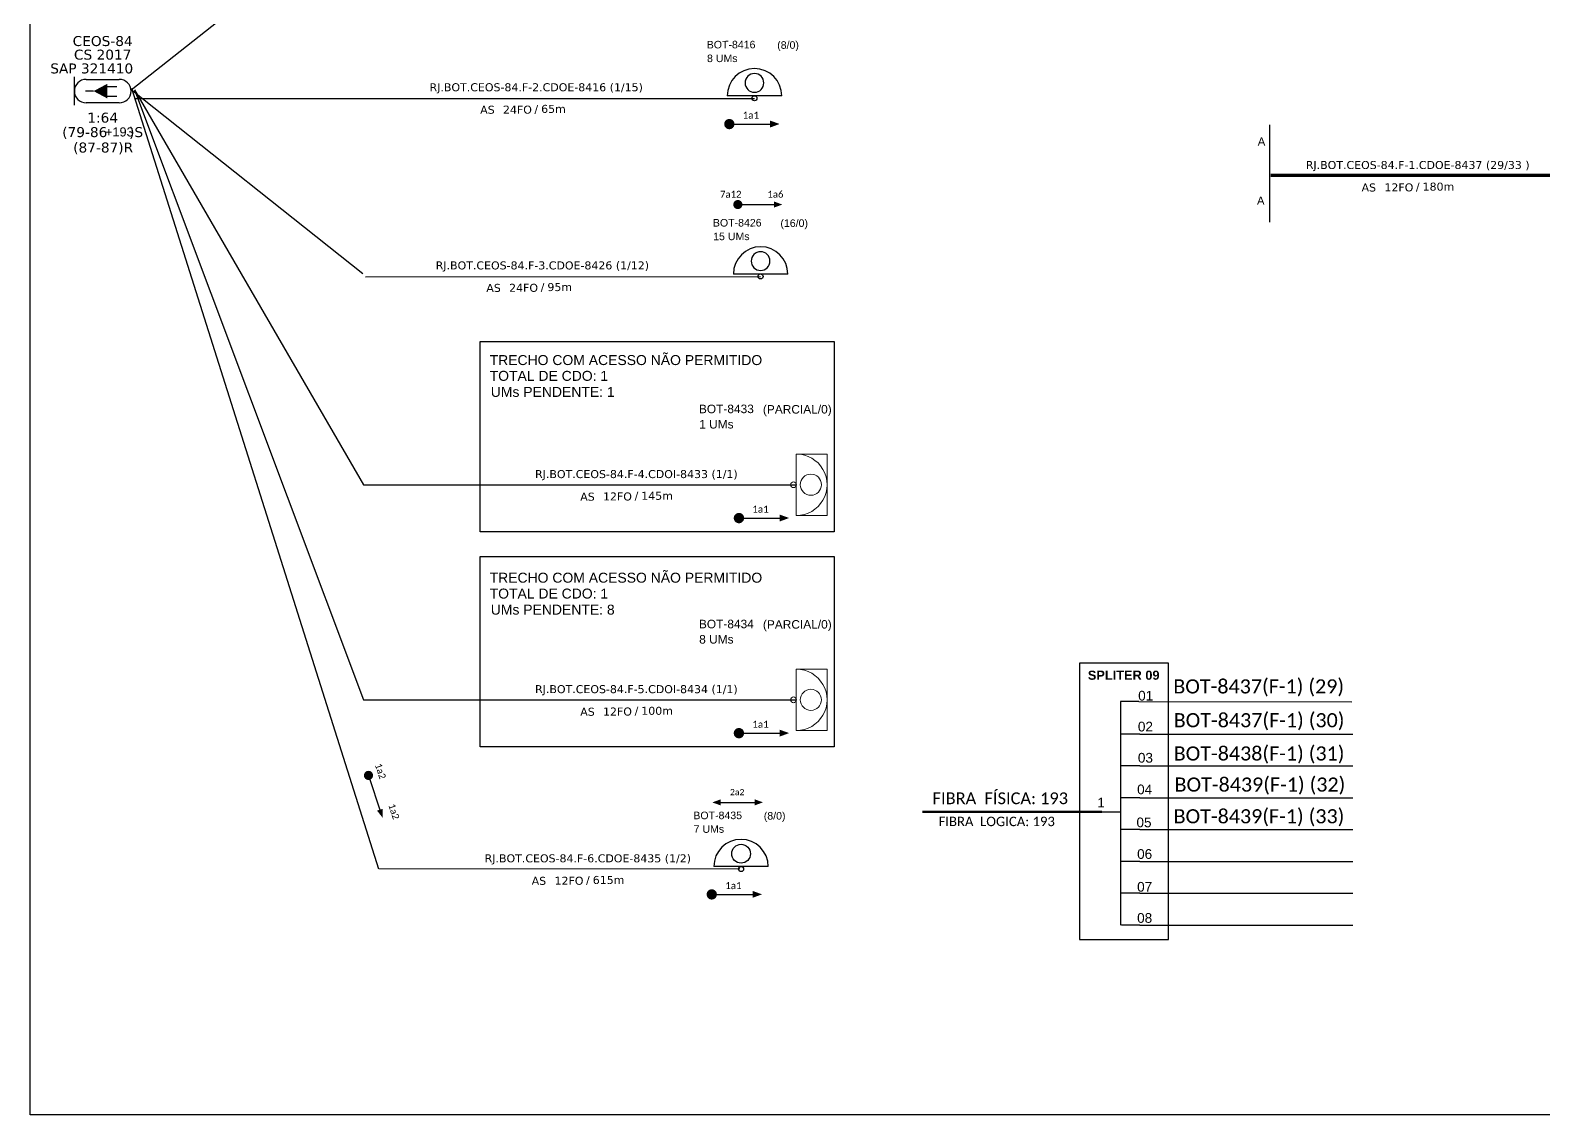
# Paper-space layout 'p(02)' of a CAD drawing. Header units: millimetres. Extents: x -20 to 278, y -8 to 203.
# Drawn here: x -19.9 to 140.3, y 5.1 to 119.9 of the extents above; entities that cross this region are included whole.
import ezdxf
from ezdxf.enums import TextEntityAlignment as Align

# ---------------------------------------------------------------- set-up
doc = ezdxf.new("R2010")
doc.units = ezdxf.units.MM
doc.header["$LTSCALE"] = 0.1
for name, color, linetype, lineweight in [("20.0-LEGENDA DOS CDO'S", 1, 'Continuous', 0), ('20.2-CDO_POSTE', 1, 'Continuous', 5), ('40.1-ETIQUETAS', 1, 'Continuous', 20)]:
    doc.layers.add(name, color=color, linetype=linetype, lineweight=lineweight)
for name, color, linetype in [('20.4-CEOS', 1, 'Continuous'), ('CAP a instalar', 1, 'Continuous'), ('SETA', 7, 'Continuous'), ('surveys legendas', 7, 'Continuous'), ('UNIFILAR', 7, 'Continuous')]:
    doc.layers.add(name, color=color, linetype=linetype)
doc.styles.add('ARIAL', font='arial.ttf')
doc.styles.add('siredit', font='verdana.ttf')
doc.linetypes.add('FENCELINE1', pattern='A,0.25,-0.1,[133,ltypeshp.shx,S=0.1,R=0,X=-0.1,Y=0],-0.1,1', length=1.45)

# ---------------------------------------------------------------- blocks, each defined once
blk = doc.blocks.new('CDOE-TEXTO PADRÃO')
at = {"layer": "20.0-LEGENDA DOS CDO'S", "color": 0, "style": 'ARIAL'}
for tag, p in [('CDO_N', (0.49, 7.39)), ('CORDOALHA', (0.5, 4.33)), ('SAP', (0.51, 1.67)), ('SPLITER_1', (0.59, -0.91)), ('SPLITER_2', (0.6, -3.55)), ('(XX-XX_F)S', (0.54, -8.29)), ('(XX-XX_L)S', (0.55, -10.83)), ('UMS', (0.55, -13.15))]:
    blk.add_attdef(tag, p, '', height=1.7, rotation=0.118, dxfattribs=at)
blk.add_attdef('FIBRAS_UTILIZADAS', text='', height=1.7, rotation=0.118, dxfattribs=at).set_placement((19.77, 7.43), align=Align.CENTER)
blk = doc.blocks.new('ETIQUETA_RS5F')
at = {"layer": '40.1-ETIQUETAS', "color": 0, "style": 'siredit'}
blk.add_text('/', height=1.5, dxfattribs=at).set_placement((1.55, -1.95), align=Align.MIDDLE_RIGHT)
for tag, p in [('ETIQUETA_R_SECUNDARIA', (1.18, 2.1)), ('ETIQUETA_R_PRIMARIA', (1.18, 4.1)), ('F_ATIVAS/F_MORTAS', (1.11, -4.24))]:
    blk.add_attdef(tag, text='', height=1.5, dxfattribs=at).set_placement(p, align=Align.MIDDLE_CENTER)
for tag, p in [('TIPO_CABO', (-6.62, -2.12)), ('CAP_CABO', (0.37, -2.09))]:
    blk.add_attdef(tag, text='', height=1.5, dxfattribs=at).set_placement(p, align=Align.MIDDLE_RIGHT)
blk.add_attdef('METROS', text='', height=1.5, dxfattribs=at).set_placement((2.11, -1.95), align=Align.MIDDLE_LEFT)
for tag, p in [('FUSÃO_1', (0.82, -8.39)), ('FUSÃO_2', (0.82, -10.6)), ('FUSÃO_3', (0.82, -12.93)), ('FUSÃO_4', (0.82, -15.14)), ('FUSÃO_5', (0.82, -17.16))]:
    blk.add_attdef(tag, text='', height=1.5, dxfattribs=at).set_placement(p, align=Align.CENTER)
blk = doc.blocks.new('SAN')
at = {"layer": 'SETA'}
blk.add_lwpolyline([(-2.58, 0), (6.02, 0)], dxfattribs=at)
for points in [[(-2.1, -0.66), (-3.93, 0), (-2.1, 0.67)], [(5.33, 0.68), (7.16, 0.01), (5.33, -0.65)]]:
    blk.add_solid(points, dxfattribs=at)
blk = doc.blocks.new('CEOS_RP_CT_DRT')
at = {"layer": '20.4-CEOS', "color": 0}
for p, q in [((-4.54, 1.19), (-1.19, 1.19)), ((-1.19, -1.19), (-4.54, -1.19))]:
    blk.add_line(p, q, dxfattribs=at)
for points in [[(-5.73, -1.43), (-5.73, 1.44)], [(-3.79, 0), (-4.59, 0)], [(-2.47, 0.48), (-1.45, 0.48)], [(-2.47, -0.52), (-1.45, -0.52)]]:
    blk.add_lwpolyline(points, dxfattribs=at)
blk.add_lwpolyline([(-3.79, 0, 0, 1.47, 0), (-2.41, 0, 1.47, 1.47, 0)], format="xyseb", dxfattribs=at)
for centre, start, end in [((-4.54, 0), 90, 270), ((-1.19, 0), 270, 90)]:
    blk.add_arc(centre, 1.19, start, end, dxfattribs=at)
at = {"layer": '20.4-CEOS', "color": 7, "style": 'siredit'}
for tag, p in [('Nº_DA_CEOS', (-2.86, 5.6)), ('LOCAL', (-2.86, 4.24)), ('SAP', (-2.86, 2.78)), ('RACIO_SPLITAGEM', (-2.86, -1.88)), ('FIBRAS_SPLITTER', (-2.86, -3.58)), ('FIBRAS_TOP_C', (-2.86, -5.08)), ('RESERVA_FINAIS', (-2.86, -6.39))]:
    blk.add_attdef(tag, text='', height=1.01, dxfattribs=at).set_placement(p, align=Align.TOP_CENTER)

psp = doc.layouts.new('p(02)')

# ---------------------------------------------------------------- linework, layer by layer
at = {"color": 7}
for p, q in [((59.63, 112.94, 0.45), (53.87, 112.94, 0.45)), ((60.28, 94.08, 0.45), (54.52, 94.08, 0.45)), ((58.21, 31.35, 0.45), (52.45, 31.35, 0.45))]:
    psp.add_line(p, q, dxfattribs=at)
at = {"color": 7, "linetype": 'Continuous'}
for p, q in [((95.51, 48.81, 0.45), (95.51, 25.13, 0.45)), ((97.43, 48.81, 0.45), (95.51, 48.81, 0.45)), ((97.53, 45.38, 0.45), (95.61, 45.38, 0.45)), ((97.53, 42.01, 0.45), (95.61, 42.01, 0.45)), ((97.53, 38.62, 0.45), (95.61, 38.62, 0.45)), ((93.52, 37.13, 0.45), (95.5, 37.13, 0.45)), ((97.53, 35.26, 0.45), (95.61, 35.26, 0.45)), ((97.53, 31.89, 0.45), (95.61, 31.89, 0.45)), ((97.53, 28.52, 0.45), (95.61, 28.52, 0.45)), ((97.53, 25.15, 0.45), (95.61, 25.15, 0.45))]:
    psp.add_line(p, q, dxfattribs=at)
at = {"color": 10, "linetype": 'Continuous'}
for p, q in [((97.43, 48.81, 0.45), (119.99, 48.8, 0.45)), ((97.53, 45.38, 0.45), (120.09, 45.38, 0.45)), ((97.53, 42.02, 0.45), (120.09, 42.01, 0.45)), ((97.53, 38.62, 0.45), (120.09, 38.62, 0.45)), ((97.53, 35.26, 0.45), (120.09, 35.26, 0.45)), ((97.53, 31.9, 0.45), (120.09, 31.89, 0.45)), ((97.53, 28.52, 0.45), (120.09, 28.52, 0.45)), ((97.53, 25.15, 0.45), (120.09, 25.14, 0.45))]:
    psp.add_line(p, q, dxfattribs=at)
at = {"color": 1, "linetype": 'Continuous', "lineweight": 60}
psp.add_line((93.52, 37.13, 0.45), (74.55, 37.13, 0.45), dxfattribs=at)
at = {"elevation": 0.45}
psp.add_lwpolyline([(277.72, 5.08), (-19.9, 5.08), (-19.9, 203.27), (277.72, 203.27)], close=True, dxfattribs=at)
psp.add_lwpolyline([(277.72, 5.08), (-19.9, 5.08), (-19.9, 203.27), (277.72, 203.27)], close=True, dxfattribs=at)
at = {"color": 7, "elevation": 0.45}
for points, const_width in [([(53.82, 109.95, 1), (54.36, 109.95, 1)], 0.546), ([(54.75, 101.43, 1), (55.23, 101.43, 1)], 0.484), ([(51.96, 28.4, 1), (52.5, 28.4, 1)], 0.546)]:
    psp.add_lwpolyline(points, format="xyb", close=True, dxfattribs=dict(at, const_width=const_width))
at = {"color": 1, "elevation": 0.45}
psp.add_lwpolyline([(111.26, 109.86), (111.26, 99.57)], dxfattribs=at)
at = {"color": 3, "elevation": 0.45}
for points in [[(27.7, 86.95), (65.19, 86.95), (65.19, 66.8), (27.7, 66.8)], [(27.7, 64.18), (65.19, 64.18), (65.19, 44.03), (27.7, 44.03)]]:
    psp.add_lwpolyline(points, close=True, dxfattribs=at)
at = {"elevation": 0.45}
for points, const_width in [([(54.83, 68.24, 1), (55.38, 68.24, 1)], 0.546), ([(54.83, 45.47, 1), (55.38, 45.47, 1)], 0.546), ([(15.82, 41.23, 1), (15.97, 40.77, 1)], 0.484)]:
    psp.add_lwpolyline(points, format="xyb", close=True, dxfattribs=dict(at, const_width=const_width))
at = {"color": 7, "elevation": 0.45}
psp.add_lwpolyline([(91.17, 23.61), (100.59, 23.61), (100.59, 52.87), (91.17, 52.87)], close=True, dxfattribs=at)
at = {"color": 7}
for centre, radius in [((55.33, 32.71, 0.45), 0.993), ((55.33, 31.08, 0.45), 0.266)]:
    psp.add_circle(centre, radius, dxfattribs=at)
psp.add_arc((55.33, 31.35, 0.45), 2.88, 0, 180, dxfattribs=at)
for centre, major_axis, start_param, end_param in [((56.75, 112.94, 0.45), (-2.04, 2.04), 3.926991, 7.068583), ((56.75, 114.31, 0.45), (0.702, 0.702), 5.497787, 11.780972), ((56.75, 112.68, 0.45), (-0.188, 0.188), 3.926991, 10.210176), ((57.4, 94.08, 0.45), (-2.04, 2.04), 3.926991, 7.068583), ((57.4, 95.45, 0.45), (0.702, 0.702), 5.497787, 11.780972), ((57.4, 93.82, 0.45), (-0.188, 0.188), 3.926991, 10.210176)]:
    psp.add_ellipse(centre, major_axis=major_axis, ratio=1, start_param=start_param, end_param=end_param, dxfattribs=at)
at = {"layer": '40.1-ETIQUETAS', "color": 8}
for p, q in [((61.18, 68.53, 0.45), (61.18, 75.02, 0.45)), ((61.18, 45.76, 0.45), (61.18, 52.25, 0.45))]:
    psp.add_line(p, q, dxfattribs=at)
at = {"layer": '40.1-ETIQUETAS', "color": 8, "elevation": 0.45}
for points in [[(61.18, 75.02), (64.43, 75.02), (64.43, 68.51), (61.18, 68.51)], [(61.18, 52.25), (64.43, 52.25), (64.43, 45.74), (61.18, 45.74)]]:
    psp.add_lwpolyline(points, close=True, dxfattribs=at)
at = {"layer": '40.1-ETIQUETAS', "color": 8}
for centre, major_axis, start_param, end_param in [((61.18, 71.77, 0.45), (-2.3, 2.3), 2.356194, 5.497787), ((62.72, 71.77, 0.45), (0.792, 0.792), 3.926991, 10.210176), ((60.88, 71.77, 0.45), (-0.213, 0.213), 2.356194490191767, 8.639379797371353), ((61.18, 49, 0.45), (-2.3, 2.3), 2.356194, 5.497787), ((62.72, 49, 0.45), (0.792, 0.792), 3.926991, 10.210176), ((60.88, 49, 0.45), (-0.213, 0.213), 2.356194490191767, 8.639379797371353)]:
    psp.add_ellipse(centre, major_axis=major_axis, ratio=1, start_param=start_param, end_param=end_param, dxfattribs=at)
at = {"layer": 'CAP a instalar', "color": 5, "linetype": 'FENCELINE1', "ltscale": 7}
psp.add_line((-9.24, 113.56, 0.45), (15.59, 133.19, 0.45), dxfattribs=at)
at = {"layer": 'CAP a instalar', "color": 7, "linetype": 'FENCELINE1', "ltscale": 7}
for p, q in [((-9.19, 113.75, 0.45), (16.97, 31.12, 0.45)), ((15.28, 94.11, 0.45), (-9.24, 113.56, 0.45)), ((-8.75, 112.65, 0.45), (56.75, 112.67, 0.45)), ((15.59, 93.79, 0.45), (57.4, 93.82, 0.45)), ((17.06, 31.11, 0.45), (55.2, 31.13, 0.45))]:
    psp.add_line(p, q, dxfattribs=at)
at = {"layer": 'CAP a instalar', "color": 8, "linetype": 'FENCELINE1', "ltscale": 7}
for p, q in [((-8.87, 113.59, 0.45), (15.35, 71.77, 0.45)), ((-8.87, 113.59, 0.45), (15.35, 49, 0.45)), ((15.35, 71.77, 0.45), (61.18, 71.77, 0.45)), ((15.35, 49, 0.45), (61.18, 49, 0.45))]:
    psp.add_line(p, q, dxfattribs=at)
at = {"layer": 'CAP a instalar', "linetype": 'FENCELINE1', "ltscale": 30, "const_width": 0.365, "elevation": 0.45}
psp.add_lwpolyline([(111.38, 104.52), (147.35, 104.52)], dxfattribs=at)
at = {"layer": 'SETA', "color": 7, "elevation": 0.45}
for points in [[(54.09, 109.95), (58.78, 109.95)], [(54.99, 101.43), (59.15, 101.43)], [(52.23, 28.4), (56.92, 28.4)]]:
    psp.add_lwpolyline(points, dxfattribs=at)
at = {"layer": 'SETA', "elevation": 0.45}
for points in [[(55.1, 68.24), (59.8, 68.24)], [(55.1, 45.47), (59.8, 45.47)], [(15.89, 41), (17.2, 37.05)]]:
    psp.add_lwpolyline(points, dxfattribs=at)
at = {"layer": 'SETA', "color": 7}
for points in [[(58.41, 110.32, 0.45), (59.41, 109.96, 0.45), (58.41, 109.59, 0.45)], [(58.81, 101.76, 0.45), (59.7, 101.43, 0.45), (58.81, 101.11, 0.45)], [(56.55, 28.77, 0.45), (57.55, 28.41, 0.45), (56.55, 28.04, 0.45)]]:
    psp.add_solid(points, dxfattribs=at)
at = {"layer": 'SETA'}
for points in [[(59.42, 68.61, 0.45), (60.42, 68.25, 0.45), (59.42, 67.88, 0.45)], [(59.42, 45.84, 0.45), (60.42, 45.48, 0.45), (59.42, 45.11, 0.45)], [(17.41, 37.47, 0.45), (17.38, 36.53, 0.45), (16.8, 37.27, 0.45)]]:
    psp.add_solid(points, dxfattribs=at)

# ---------------------------------------------------------------- block references
at = {"layer": '20.2-CDO_POSTE', "color": 7}
ref = psp.add_blockref('CDOE-TEXTO PADRÃO', (55.13, 112.6, 0.45), dxfattribs=dict(at, xscale=0.4704480013847352, yscale=0.4704480013847352, zscale=0.470448))
ref.add_attrib('CDO_N', 'BOT-8416', (51.7, 117.96, 0.45), dxfattribs={"layer": "20.0-LEGENDA DOS CDO'S", "color": 0, "height": 0.8, "rotation": 0.118, "style": 'ARIAL'})
ref.add_attrib('CORDOALHA', '8 UMs', (51.73, 116.51, 0.45), dxfattribs={"layer": "20.0-LEGENDA DOS CDO'S", "color": 0, "height": 0.8, "rotation": 0.118, "style": 'ARIAL'})
ref.add_attrib('FIBRAS_UTILIZADAS', '       (8/0)', dxfattribs={"layer": "20.0-LEGENDA DOS CDO'S", "color": 0, "height": 0.7997, "rotation": 0.118, "style": 'ARIAL'}).set_placement((59.22, 117.92, 0.45), align=Align.CENTER)
ref = psp.add_blockref('CDOE-TEXTO PADRÃO', (55.78, 93.74, 0.45), dxfattribs=dict(at, xscale=0.4704480013847352, yscale=0.4704480013847352, zscale=0.470448))
ref.add_attrib('CDO_N', 'BOT-8426', (52.35, 99.1, 0.45), dxfattribs={"layer": "20.0-LEGENDA DOS CDO'S", "color": 0, "height": 0.8, "rotation": 0.118, "style": 'ARIAL'})
ref.add_attrib('CORDOALHA', '15 UMs', (52.38, 97.66, 0.45), dxfattribs={"layer": "20.0-LEGENDA DOS CDO'S", "color": 0, "height": 0.8, "rotation": 0.118, "style": 'ARIAL'})
ref.add_attrib('FIBRAS_UTILIZADAS', '       (16/0)', dxfattribs={"layer": "20.0-LEGENDA DOS CDO'S", "color": 0, "height": 0.7997, "rotation": 0.118, "style": 'ARIAL'}).set_placement((59.87, 99.06, 0.45), align=Align.CENTER)
ref = psp.add_blockref('CDOE-TEXTO PADRÃO', (53.71, 31, 0.45), dxfattribs=dict(at, xscale=0.4704480013847352, yscale=0.4704480013847352, zscale=0.470448))
ref.add_attrib('CDO_N', 'BOT-8435', (50.28, 36.36, 0.45), dxfattribs={"layer": "20.0-LEGENDA DOS CDO'S", "color": 0, "height": 0.8, "rotation": 0.118, "style": 'ARIAL'})
ref.add_attrib('CORDOALHA', '7 UMs', (50.31, 34.92, 0.45), dxfattribs={"layer": "20.0-LEGENDA DOS CDO'S", "color": 0, "height": 0.8, "rotation": 0.118, "style": 'ARIAL'})
ref.add_attrib('FIBRAS_UTILIZADAS', '       (8/0)', dxfattribs={"layer": "20.0-LEGENDA DOS CDO'S", "color": 0, "height": 0.7997, "rotation": 0.118, "style": 'ARIAL'}).set_placement((57.8, 36.32, 0.45), align=Align.CENTER)
at = {"layer": '20.4-CEOS', "color": 5}
ref = psp.add_blockref('CEOS_RP_CT_DRT', (-9.24, 113.44, 0.45), dxfattribs=dict(at, xscale=1.046246245861054, yscale=1.046246245861054, zscale=1.046246243328))
ref.add_attrib('Nº_DA_CEOS', 'CEOS-84', dxfattribs={"color": 5, "height": 1.056, "style": 'siredit'}).set_placement((-12.24, 119.27, 0.45), align=Align.TOP_CENTER)
ref.add_attrib('LOCAL', 'CS 2017', dxfattribs={"color": 5, "height": 1.056, "style": 'siredit'}).set_placement((-12.24, 117.83, 0.45), align=Align.TOP_CENTER)
ref.add_attrib('SAP', 'SAP 321410', dxfattribs={"color": 5, "height": 1.056, "style": 'siredit'}).set_placement((-13.4, 116.37, 0.45), align=Align.TOP_CENTER)
ref.add_attrib('RACIO_SPLITAGEM', '1:64', dxfattribs={"color": 5, "height": 1.056, "style": 'siredit'}).set_placement((-12.24, 111.16, 0.45), align=Align.TOP_CENTER)
ref.add_attrib('FIBRAS_SPLITTER', '(79-86     )S', dxfattribs={"color": 5, "height": 1.0564, "style": 'siredit'}).set_placement((-12.24, 109.63, 0.45), align=Align.TOP_CENTER)
ref.add_attrib('RESERVA_FINAIS', '(87-87)R', dxfattribs={"color": 5, "height": 1.056, "style": 'siredit'}).set_placement((-12.19, 108, 0.45), align=Align.TOP_CENTER)
at = {"layer": '40.1-ETIQUETAS', "color": 7}
ref = psp.add_blockref('ETIQUETA_RS5F', (32.98, 112.66, 0.45), dxfattribs=dict(at, xscale=0.564537592739449, yscale=0.5645375927398891, zscale=0.5645375927399996))
ref.add_attrib('ETIQUETA_R_SECUNDARIA', 'RJ.BOT.CEOS-84.F-2.CDOE-8416 (1/15)', dxfattribs={"color": 0, "height": 0.8468, "style": 'siredit'}).set_placement((33.65, 113.85, 0.45), align=Align.MIDDLE_CENTER)
ref.add_attrib('TIPO_CABO', 'AS', dxfattribs={"color": 0, "height": 0.847, "style": 'siredit'}).set_placement((29.25, 111.47, 0.45), align=Align.MIDDLE_RIGHT)
ref.add_attrib('CAP_CABO', '24FO', dxfattribs={"color": 0, "height": 0.847, "style": 'siredit'}).set_placement((33.19, 111.48, 0.45), align=Align.MIDDLE_RIGHT)
ref.add_attrib('METROS', '65m', dxfattribs={"color": 0, "height": 0.847, "style": 'siredit'}).set_placement((34.17, 111.56, 0.45), align=Align.MIDDLE_LEFT)
at = {"layer": '40.1-ETIQUETAS', "color": 1}
ref = psp.add_blockref('ETIQUETA_RS5F', (126.28, 104.44, 0.45), dxfattribs=dict(at, xscale=0.564537592739449, yscale=0.5645375927398891, zscale=0.5645375927399996))
ref.add_attrib('ETIQUETA_R_SECUNDARIA', 'RJ.BOT.CEOS-84.F-1.CDOE-8437 (29/33 )', dxfattribs={"color": 0, "height": 0.8468, "style": 'siredit'}).set_placement((126.95, 105.62, 0.45), align=Align.MIDDLE_CENTER)
ref.add_attrib('TIPO_CABO', 'AS', dxfattribs={"color": 1, "height": 0.847, "style": 'siredit'}).set_placement((122.54, 103.24, 0.45), align=Align.MIDDLE_RIGHT)
ref.add_attrib('CAP_CABO', '12FO', dxfattribs={"color": 1, "height": 0.847, "style": 'siredit'}).set_placement((126.49, 103.25, 0.45), align=Align.MIDDLE_RIGHT)
ref.add_attrib('METROS', '180m', dxfattribs={"color": 1, "height": 0.847, "style": 'siredit'}).set_placement((127.47, 103.33, 0.45), align=Align.MIDDLE_LEFT)
at = {"layer": '40.1-ETIQUETAS', "color": 7}
ref = psp.add_blockref('ETIQUETA_RS5F', (33.64, 93.8, 0.45), dxfattribs=dict(at, xscale=0.564537592739449, yscale=0.5645375927398891, zscale=0.5645375927399996))
ref.add_attrib('ETIQUETA_R_SECUNDARIA', 'RJ.BOT.CEOS-84.F-3.CDOE-8426 (1/12)', dxfattribs={"color": 0, "height": 0.8468, "style": 'siredit'}).set_placement((34.3, 94.99, 0.45), align=Align.MIDDLE_CENTER)
ref.add_attrib('TIPO_CABO', 'AS', dxfattribs={"color": 0, "height": 0.847, "style": 'siredit'}).set_placement((29.9, 92.61, 0.45), align=Align.MIDDLE_RIGHT)
ref.add_attrib('CAP_CABO', '24FO', dxfattribs={"color": 0, "height": 0.847, "style": 'siredit'}).set_placement((33.84, 92.62, 0.45), align=Align.MIDDLE_RIGHT)
ref.add_attrib('METROS', '95m', dxfattribs={"color": 0, "height": 0.847, "style": 'siredit'}).set_placement((34.83, 92.7, 0.45), align=Align.MIDDLE_LEFT)
at = {"layer": '40.1-ETIQUETAS', "color": 8}
ref = psp.add_blockref('CDOE-TEXTO PADRÃO', (54.74, 73.3, 0.45), dxfattribs=dict(at, xscale=0.5306977408268069, yscale=0.5306977408270269, zscale=0.5306977408270845))
ref.add_attrib('CDO_N', 'BOT-8433', (50.87, 79.34, 0.45), dxfattribs={"layer": "20.0-LEGENDA DOS CDO'S", "color": 0, "height": 0.902, "rotation": 0.118, "style": 'ARIAL'})
ref.add_attrib('CORDOALHA', '1 UMs', (50.9, 77.72, 0.45), dxfattribs={"layer": "20.0-LEGENDA DOS CDO'S", "color": 0, "height": 0.902, "rotation": 0.118, "style": 'ARIAL'})
ref.add_attrib('FIBRAS_UTILIZADAS', '           (PARCIAL/0)', dxfattribs={"layer": "20.0-LEGENDA DOS CDO'S", "color": 0, "height": 0.9021, "rotation": 0.118, "style": 'ARIAL'}).set_placement((59.36, 79.3, 0.45), align=Align.CENTER)
ref = psp.add_blockref('ETIQUETA_RS5F', (43.58, 71.71, 0.45), dxfattribs=dict(at, xscale=0.564537592739449, yscale=0.5645375927398891, zscale=0.5645375927398889))
ref.add_attrib('ETIQUETA_R_SECUNDARIA', 'RJ.BOT.CEOS-84.F-4.CDOI-8433 (1/1)', dxfattribs={"color": 0, "height": 0.8468, "style": 'siredit'}).set_placement((44.25, 72.9, 0.45), align=Align.MIDDLE_CENTER)
ref.add_attrib('TIPO_CABO', 'AS', dxfattribs={"color": 0, "height": 0.847, "style": 'siredit'}).set_placement((39.84, 70.51, 0.45), align=Align.MIDDLE_RIGHT)
ref.add_attrib('CAP_CABO', '12FO', dxfattribs={"color": 0, "height": 0.847, "style": 'siredit'}).set_placement((43.78, 70.53, 0.45), align=Align.MIDDLE_RIGHT)
ref.add_attrib('METROS', '145m', dxfattribs={"color": 0, "height": 0.847, "style": 'siredit'}).set_placement((44.77, 70.6, 0.45), align=Align.MIDDLE_LEFT)
ref = psp.add_blockref('CDOE-TEXTO PADRÃO', (54.74, 50.53, 0.45), dxfattribs=dict(at, xscale=0.5306977408268069, yscale=0.5306977408270269, zscale=0.5306977408270845))
ref.add_attrib('CDO_N', 'BOT-8434', (50.87, 56.57, 0.45), dxfattribs={"layer": "20.0-LEGENDA DOS CDO'S", "color": 0, "height": 0.902, "rotation": 0.118, "style": 'ARIAL'})
ref.add_attrib('CORDOALHA', '8 UMs', (50.9, 54.95, 0.45), dxfattribs={"layer": "20.0-LEGENDA DOS CDO'S", "color": 0, "height": 0.902, "rotation": 0.118, "style": 'ARIAL'})
ref.add_attrib('FIBRAS_UTILIZADAS', '           (PARCIAL/0)', dxfattribs={"layer": "20.0-LEGENDA DOS CDO'S", "color": 0, "height": 0.9021, "rotation": 0.118, "style": 'ARIAL'}).set_placement((59.36, 56.53, 0.45), align=Align.CENTER)
ref = psp.add_blockref('ETIQUETA_RS5F', (43.58, 48.94, 0.45), dxfattribs=dict(at, xscale=0.564537592739449, yscale=0.5645375927398891, zscale=0.5645375927398889))
ref.add_attrib('ETIQUETA_R_SECUNDARIA', 'RJ.BOT.CEOS-84.F-5.CDOI-8434 (1/1)', dxfattribs={"color": 0, "height": 0.8468, "style": 'siredit'}).set_placement((44.25, 50.13, 0.45), align=Align.MIDDLE_CENTER)
ref.add_attrib('TIPO_CABO', 'AS', dxfattribs={"color": 0, "height": 0.847, "style": 'siredit'}).set_placement((39.84, 47.74, 0.45), align=Align.MIDDLE_RIGHT)
ref.add_attrib('CAP_CABO', '12FO', dxfattribs={"color": 0, "height": 0.847, "style": 'siredit'}).set_placement((43.78, 47.76, 0.45), align=Align.MIDDLE_RIGHT)
ref.add_attrib('METROS', '100m', dxfattribs={"color": 0, "height": 0.847, "style": 'siredit'}).set_placement((44.77, 47.84, 0.45), align=Align.MIDDLE_LEFT)
at = {"layer": '40.1-ETIQUETAS', "color": 7}
ref = psp.add_blockref('ETIQUETA_RS5F', (38.44, 31.03, 0.45), dxfattribs=dict(at, xscale=0.564537592739449, yscale=0.5645375927398891, zscale=0.5645375927399996))
ref.add_attrib('ETIQUETA_R_SECUNDARIA', 'RJ.BOT.CEOS-84.F-6.CDOE-8435 (1/2)', dxfattribs={"color": 0, "height": 0.8468, "style": 'siredit'}).set_placement((39.11, 32.22, 0.45), align=Align.MIDDLE_CENTER)
ref.add_attrib('TIPO_CABO', 'AS', dxfattribs={"color": 0, "height": 0.847, "style": 'siredit'}).set_placement((34.7, 29.84, 0.45), align=Align.MIDDLE_RIGHT)
ref.add_attrib('CAP_CABO', '12FO', dxfattribs={"color": 0, "height": 0.847, "style": 'siredit'}).set_placement((38.65, 29.85, 0.45), align=Align.MIDDLE_RIGHT)
ref.add_attrib('METROS', '615m', dxfattribs={"color": 0, "height": 0.847, "style": 'siredit'}).set_placement((39.63, 29.93, 0.45), align=Align.MIDDLE_LEFT)
at = {"layer": 'UNIFILAR', "color": 7, "lineweight": -3, "xscale": 0.4840000000000001, "yscale": 0.4840000000000001, "zscale": 0.4840000000000001}
psp.add_blockref('SAN', (54.19, 38.14, 0.45), dxfattribs=at)

# ---------------------------------------------------------------- texts
at = {"color": 3, "style": 'ARIAL'}
for s, p in [('TRECHO COM ACESSO NÃO PERMITIDO', (28.72, 84.44)), ('TOTAL DE CDO: 1', (28.72, 82.77)), ('UMs PENDENTE: 1', (28.84, 81.07)), ('TRECHO COM ACESSO NÃO PERMITIDO', (28.72, 61.4)), ('TOTAL DE CDO: 1', (28.72, 59.72)), ('UMs PENDENTE: 8', (28.84, 58.02))]:
    psp.add_text(s, height=1.0561, dxfattribs=at).set_placement(p)
at = {"color": 7, "attachment_point": 5}
for s, insert, char_height, width in [('\\C7;\\fCalibri|b0|i0|c0|p34;1a1', (56.37, 110.89, 0.45), 0.7425, 13.8455), ('\\C7;\\fCalibri|b0|i0|c0|p34;7a12', (54.24, 102.52, 0.45), 0.726, 12.2737), ('\\C7;\\fCalibri|b0|i0|c0|p34;1a6', (58.97, 102.52, 0.45), 0.726, 12.2737), ('{\\fCalibri|b0|i0|c0|p34;\\C7;2a2}', (54.92, 39.23, 0.45), 0.6582, 12.2737), ('{\\fCalibri|b0|i0|c0|p34;\\C7;1a1}', (54.52, 29.33, 0.45), 0.7425, 13.8455)]:
    psp.add_mtext(s, dxfattribs=dict(at, insert=insert, char_height=char_height, width=width))
at = {"attachment_point": 5}
for s, insert, char_height, width in [('\\C7;\\fCalibri|b0|i0|c0|p34;1a1', (57.39, 69.18, 0.45), 0.7425, 13.8455), ('\\C10;\\fArial|b1|i0|c0|p34;SPLITER 09', (95.83, 51.6, 0.45), 0.9681, 9.064), ('\\C7;\\fArial|b0|i0|;\\H1.0273588255048;01 ', (98.16, 49.43, 0.45), 0.9681, 1.9414), ('\\C7;\\fCalibri|b0|i0|c0|p34;1a1', (57.39, 46.41, 0.45), 0.7425, 13.8455), ('\\C7;\\fArial|b0|i0|;\\H1.0273588255048;02 ', (98.13, 46.16, 0.45), 0.9681, 2.0494), ('\\C7;\\fArial|b0|i0|;\\H1.0273588255048;03 ', (98.13, 42.86, 0.45), 0.9681, 1.8846), ('\\C7;\\fArial|b0|i0|;\\H1.0273588255048;04 ', (98.05, 39.51, 0.45), 0.9681, 2.0494), ('\\C7;\\fCalibri|b0|i0|c0|p34;FIBRA  FÍSICA: 193', (82.77, 38.57, 0.45), 1.2465, 18.8458), ('\\C7;\\fArial|b0|i0|;\\H1.0273588255048;1', (93.43, 38.12, 0.45), 0.9681, 0.9589), ('\\C7;\\fCalibri|b0|i0|c0|p34;FIBRA  LOGICA: 193', (82.39, 36.12, 0.45), 0.9973, 18.8458), ('\\C7;\\fArial|b0|i0|;\\H1.0273588255048;05 ', (97.98, 36.02, 0.45), 0.9681, 2.5205), ('\\C7;\\fArial|b0|i0|;\\H1.0273588255048;06 ', (98.05, 32.67, 0.45), 0.9681, 2.0494), ('\\C7;\\fArial|b0|i0|;\\H1.0273588255048;07 ', (98.05, 29.2, 0.45), 0.9681, 2.0494), ('\\C7;\\fArial|b0|i0|;\\H1.0273588255048;08 ', (98.05, 25.9, 0.45), 0.9681, 2.0494)]:
    psp.add_mtext(s, dxfattribs=dict(at, insert=insert, char_height=char_height, width=width))
at = {"color": 1, "char_height": 1.4959, "width": 21.6242, "attachment_point": 5}
for s, insert in [('\\C7;\\fCalibri|b0|i0|c0|p34;BOT-8437(F-1) (29)', (110.12, 50.26, 0.45)), ('\\C7;\\fCalibri|b0|i0|c0|p34;BOT-8437(F-1) (30)', (110.16, 46.68, 0.45)), ('\\C7;\\fCalibri|b0|i0|c0|p34;BOT-8438(F-1) (31)', (110.16, 43.16, 0.45)), ('\\C7;\\fCalibri|b0|i0|c0|p34;BOT-8439(F-1) (32)', (110.25, 39.87, 0.45)), ('\\C7;\\fCalibri|b0|i0|c0|p34;BOT-8439(F-1) (33)', (110.15, 36.51, 0.45))]:
    psp.add_mtext(s, dxfattribs=dict(at, insert=insert))
at = {"char_height": 0.726, "width": 12.2737, "attachment_point": 5, "rotation": 288.3495}
for s, insert in [('{\\fCalibri|b0|i0|c0|p34;\\C7;1a2}', (17.16, 41.45, 0.45)), ('\\C7;\\fCalibri|b0|i0|c0|p34;1a2', (18.59, 37.17, 0.45))]:
    psp.add_mtext(s, dxfattribs=dict(at, insert=insert))
at = {"layer": 'surveys legendas', "color": 1, "style": 'ARIAL'}
for s, height, p in [('+193', 0.962, (-11.99, 108.64, 0.45)), ('A', 0.854, (110.02, 107.68, 0.45)), ('A', 0.854, (109.94, 101.42, 0.45))]:
    psp.add_text(s, height=height, dxfattribs=at).set_placement(p)

doc.saveas('drawing.dxf')
